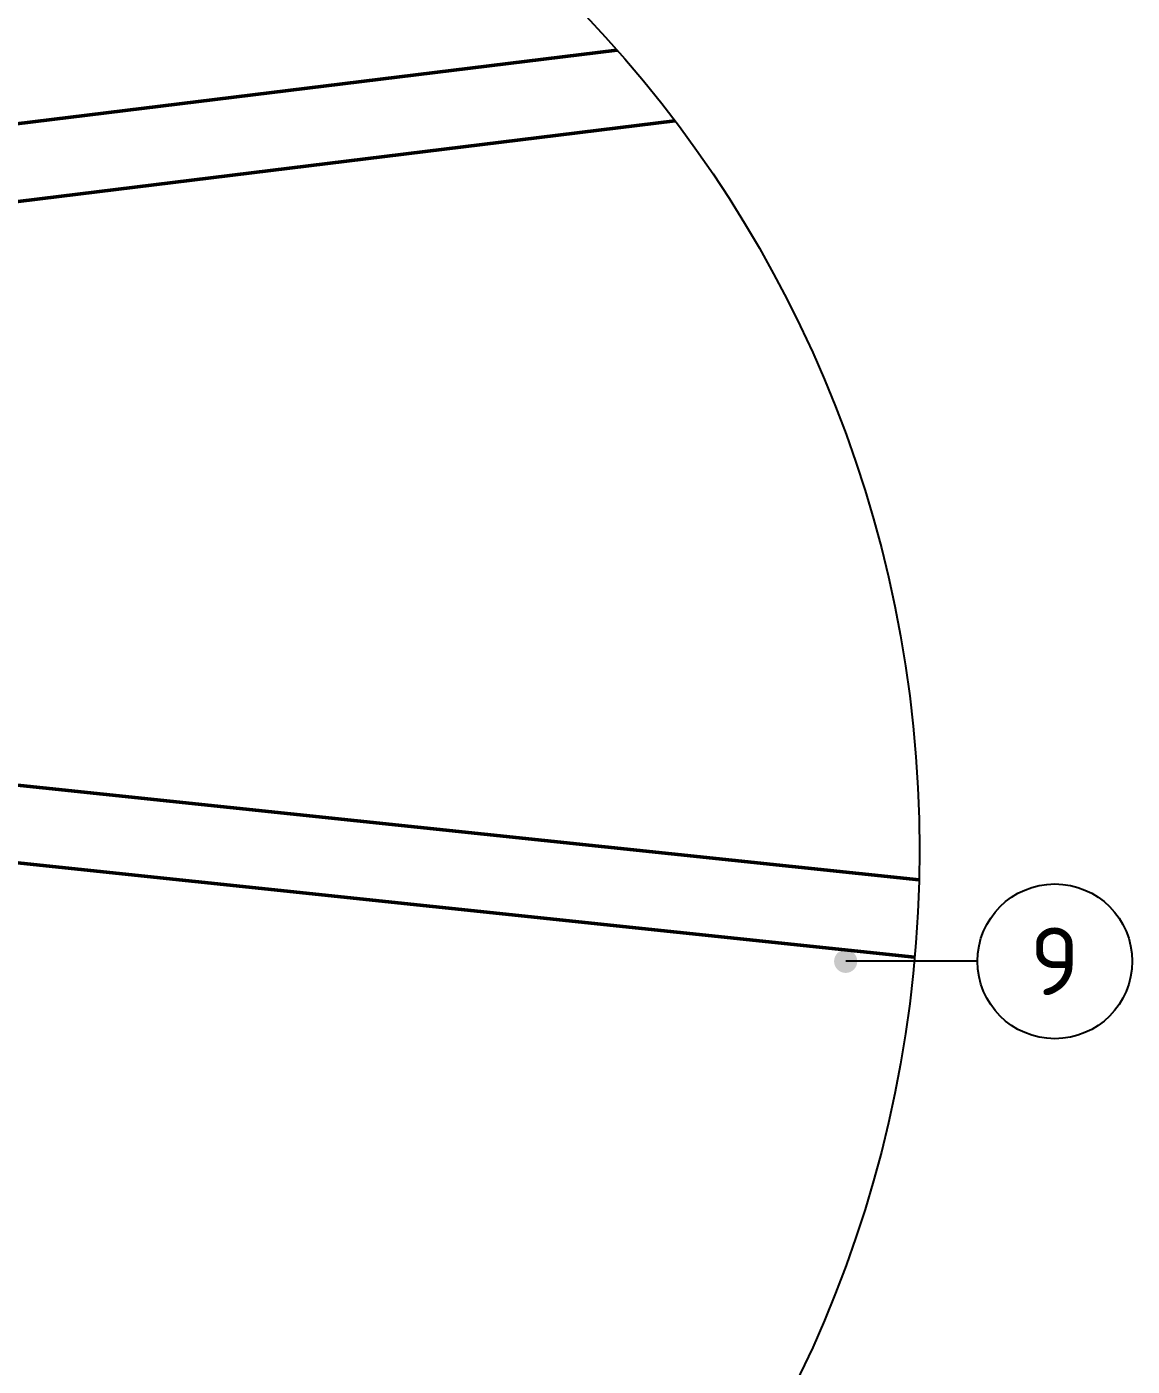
# Model space of a CAD drawing. Header units: millimetres. Extents: x 0 to 594, y 0 to 420.
# Drawn here: x 357 to 414.2, y 299.8 to 369.1 of the extents above; entities that cross this region are included whole.
import ezdxf
from ezdxf.enums import TextEntityAlignment as Align

# ---------------------------------------------------------------- set-up
doc = ezdxf.new("R2010")
doc.units = ezdxf.units.MM
doc.linetypes.add('ISO02-TRAZOS', pattern=[3.75, 3, -0.75])
for name, color, linetype, lineweight in [('01-VISIBLE', 7, 'CONTINUOUS', 50), ('02-OCULTA', 4, 'ISO02-TRAZOS', 25), ('06-TEXTO', 7, 'CONTINUOUS', 25), ('08-FINA', 5, 'CONTINUOUS', 25)]:
    doc.layers.add(name, color=color, linetype=linetype, lineweight=lineweight)
doc.styles.add('ISO3098', font='isocpeur.ttf')

msp = doc.modelspace()

# ---------------------------------------------------------------- hatches: boundary and pattern name
at = {"layer": '08-FINA'}
h = msp.add_hatch(color=7, dxfattribs=at)
h.dxf.hatch_style = 1
edge = h.paths.add_edge_path()
edge.add_arc((399.35, 320.739), 0.6, 0, 360)

# ---------------------------------------------------------------- linework, layer by layer
at = {"layer": '01-VISIBLE'}
for points in [[(301.679, 357.313), (387.523, 367.853)], [(306.73, 353.903), (390.517, 364.191)], [(348.132, 330.728), (403.147, 324.946)], [(340.791, 327.478), (402.915, 320.948)]]:
    msp.add_lwpolyline(points, dxfattribs=at)
at = {"layer": '02-OCULTA'}
for points in [[(301.679, 357.313), (387.523, 367.853)], [(302.167, 353.343), (390.517, 364.191)], [(333.607, 332.255), (403.147, 324.946)], [(333.189, 328.277), (402.915, 320.948)]]:
    msp.add_lwpolyline(points, dxfattribs=at)
at = {"layer": '08-FINA'}
msp.add_line((406.167, 320.739), (399.35, 320.739), dxfattribs=at)
for centre, radius in [((340.667, 326.5), 62.5), ((410.167, 320.739), 4)]:
    msp.add_circle(centre, radius, dxfattribs=at)

# ---------------------------------------------------------------- texts
at = {"layer": '06-TEXTO', "style": 'ISO3098'}
msp.add_text('9', height=3.5, dxfattribs=at).set_placement((410.167, 320.739), align=Align.MIDDLE_CENTER)

doc.saveas('drawing.dxf')
